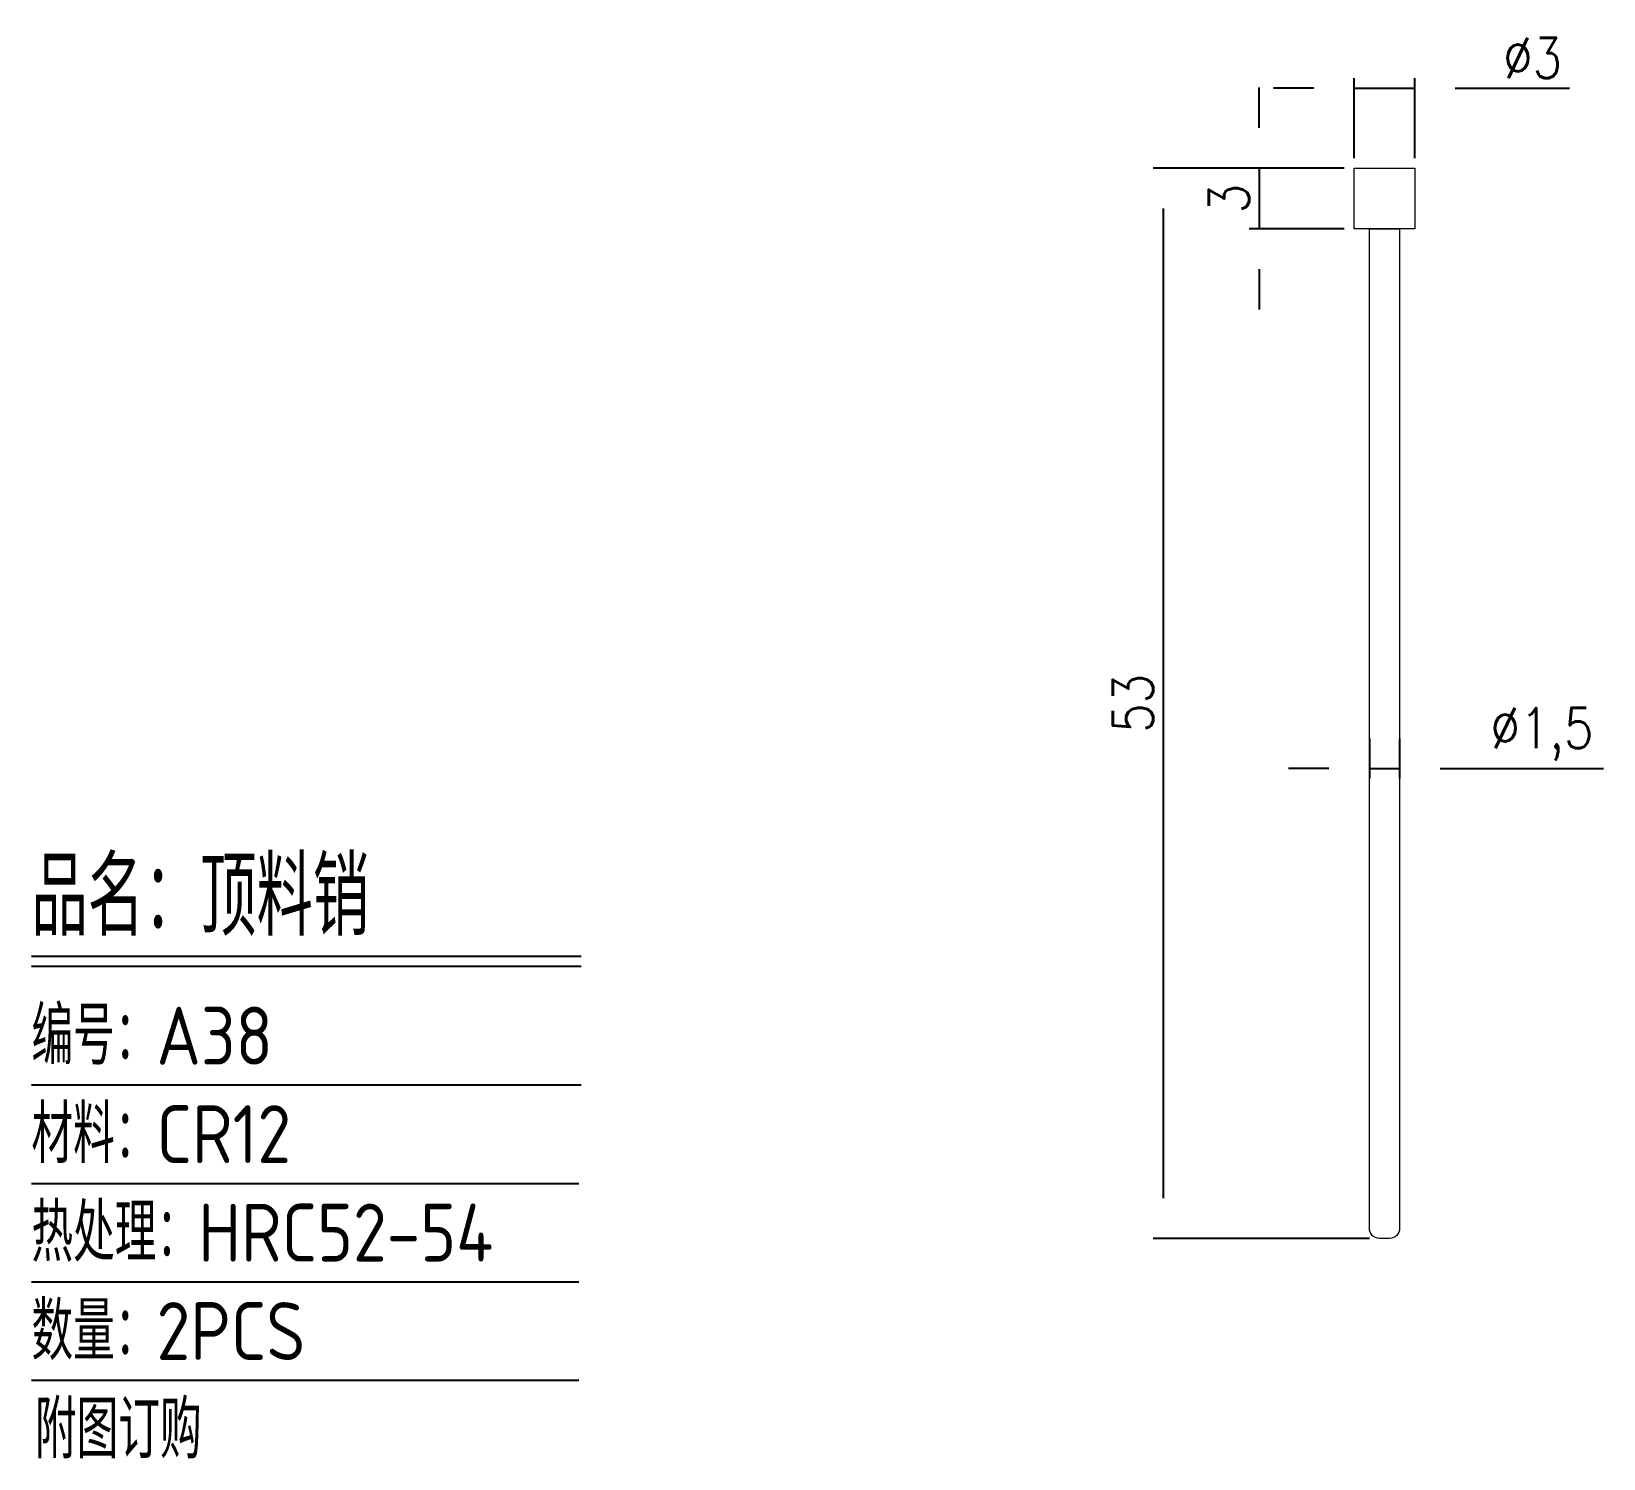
# Model space of a CAD drawing. Header units: millimetres. Extents: x 3955.7 to 4033.5, y -3405.4 to -3334.7.
import ezdxf

# ---------------------------------------------------------------- set-up
doc = ezdxf.new("R2010")
doc.units = ezdxf.units.MM
doc.layers.add('DIM', color=4, linetype='Continuous')
doc.layers.add('PUNCH', color=2, linetype='Continuous')
doc.styles.add('gbenor', font='gbenor.shx', dxfattribs={"bigfont": 'gbcbig.shx'})
doc.styles.get("Standard").update_dxf_attribs({"font": 'txt.shx', "width": 0.85, "bigfont": 'ctxt.shx'})
doc.dimstyles.new('T-2-WX', dxfattribs={"dimtxt": 2, "dimasz": 2, "dimexe": 0.5, "dimexo": 0.5, "dimgap": 0.5, "dimtad": 1, "dimtxsty": 'Standard', "dimblk": 'OPEN30', "dimcen": 0, "dimazin": 3, "dimtfac": 1, "dimtmove": 0, "dimatfit": 3, "dimldrblk": 'OPEN30', "dimlwd": -1, "dimlwe": -1})

# ---------------------------------------------------------------- blocks, each defined once
blk = doc.blocks.new('*D7579')
at = {"layer": 'Defpoints', "color": 0}
for p in [(4021.168, -3341.477), (4011.712, -3394.477), (4022.418, -3394.477)]:
    blk.add_point(p, dxfattribs=at)
at = {"layer": 'DIM', "color": 0}
for p, q in [((4020.668, -3341.477), (4011.212, -3341.477)), ((4011.712, -3343.477), (4011.712, -3392.477)), ((4021.918, -3394.477), (4011.212, -3394.477))]:
    blk.add_line(p, q, dxfattribs=at)
at = {"layer": 'DIM', "color": 0, "insert": (4010.212, -3367.977), "char_height": 2, "attachment_point": 5, "rotation": 90}
blk.add_mtext('53', dxfattribs=at)
blk = doc.blocks.new('_Open30')
blk = doc.blocks.new('*D7580')
at = {"layer": 'Defpoints', "color": 0}
for p in [(4024.168, -3337.515), (4021.168, -3341.477), (4024.168, -3341.477)]:
    blk.add_point(p, dxfattribs=at)
at = {"layer": 'DIM', "color": 0}
for p, q in [((4021.168, -3340.977), (4021.168, -3337.015)), ((4024.168, -3340.977), (4024.168, -3337.015)), ((4019.168, -3337.515), (4017.168, -3337.515)), ((4021.168, -3337.515), (4024.168, -3337.515)), ((4026.168, -3337.515), (4031.839, -3337.515))]:
    blk.add_line(p, q, dxfattribs=at)
at = {"layer": 'DIM', "color": 0, "insert": (4030.004, -3336.015), "char_height": 2, "attachment_point": 5}
blk.add_mtext('%%c3', dxfattribs=at)
blk = doc.blocks.new('*D7581')
at = {"layer": 'Defpoints', "color": 0}
for p in [(4021.168, -3341.477), (4016.46, -3344.477), (4021.168, -3344.477)]:
    blk.add_point(p, dxfattribs=at)
at = {"layer": 'DIM', "color": 0}
for p, q in [((4016.46, -3339.477), (4016.46, -3337.477)), ((4020.668, -3341.477), (4015.96, -3341.477)), ((4016.46, -3341.477), (4016.46, -3344.477)), ((4020.668, -3344.477), (4015.96, -3344.477)), ((4016.46, -3346.477), (4016.46, -3348.477))]:
    blk.add_line(p, q, dxfattribs=at)
at = {"layer": 'DIM', "color": 0, "insert": (4014.96, -3342.977), "char_height": 2, "attachment_point": 5, "rotation": 90}
blk.add_mtext('3', dxfattribs=at)
blk = doc.blocks.new('*D7582')
at = {"layer": 'Defpoints', "color": 0}
for p in [(4021.918, -3369.227), (4023.418, -3369.227), (4023.418, -3371.199)]:
    blk.add_point(p, dxfattribs=at)
at = {"layer": 'DIM', "color": 0}
for p, q in [((4021.918, -3369.727), (4021.918, -3371.699)), ((4023.418, -3369.727), (4023.418, -3371.699)), ((4019.918, -3371.199), (4017.918, -3371.199)), ((4021.918, -3371.199), (4023.418, -3371.199)), ((4025.418, -3371.199), (4033.518, -3371.199))]:
    blk.add_line(p, q, dxfattribs=at)
at = {"layer": 'DIM', "color": 0, "insert": (4030.468, -3369.509), "char_height": 2, "attachment_point": 5}
blk.add_mtext('%%c1,5', dxfattribs=at)

msp = doc.modelspace()

# ---------------------------------------------------------------- linework, layer by layer
at = {"layer": 'DIM', "color": 4, "linetype": 'Continuous', "lineweight": 25}
for p, q in [((3955.651, -3380.495), (3982.887, -3380.495)), ((3955.651, -3380.997), (3982.887, -3380.997)), ((3955.651, -3386.877), (3982.887, -3386.877)), ((3955.651, -3391.753), (3982.768, -3391.753)), ((3955.651, -3396.629), (3982.768, -3396.629)), ((3955.651, -3401.505), (3982.768, -3401.505))]:
    msp.add_line(p, q, dxfattribs=at)
at = {"layer": 'PUNCH', "linetype": 'Continuous', "lineweight": 15}
msp.add_lwpolyline([(4021.168, -3344.477), (4021.168, -3341.477), (4024.168, -3341.477), (4024.168, -3344.477)], close=True, dxfattribs=at)
msp.add_lwpolyline([(4021.918, -3393.977), (4021.918, -3344.477), (4023.418, -3344.477), (4023.418, -3393.977, -0.414214), (4022.918, -3394.477), (4022.418, -3394.477, -0.414214)], format="xyb", close=True, dxfattribs=at)

# ---------------------------------------------------------------- texts
at = {"layer": 'DIM', "color": 3, "linetype": 'Continuous', "lineweight": 25, "style": 'gbenor'}
for s, height, p in [('品名：顶料销', 3.8721, (3955.651, -3379.491)), ('编号：A38', 2.8682, (3955.651, -3385.873)), ('材料：CR12', 2.8682, (3955.651, -3390.749)), ('热处理：HRC52-54', 2.86825, (3955.651, -3395.625)), ('数量：2PCS', 2.8682, (3955.651, -3400.501)), ('附图订购', 2.8682, (3955.826, -3405.377))]:
    msp.add_text(s, height=height, dxfattribs=at).set_placement(p)

# ---------------------------------------------------------------- dimensions: what is measured, and where the dimension line sits
at = {"layer": 'DIM'}
for base, p1, p2, picture, middle in [((4024.168, -3337.515), (4021.168, -3341.477), (4024.168, -3341.477), '*D7580', (4030.004, -3336.015)), ((4023.418, -3371.199), (4021.918, -3369.227), (4023.418, -3369.227), '*D7582', (4030.468, -3369.509))]:
    dim = msp.add_linear_dim(base=base, p1=p1, p2=p2, text='%%c<>', dimstyle='T-2-WX', dxfattribs=at)
    dim.commit()
    dim.dimension.update_dxf_attribs({"geometry": picture, "text_midpoint": middle})
for base, p2, picture, middle in [((4016.46, -3344.477), (4021.168, -3344.477), '*D7581', (4014.96, -3342.977)), ((4011.712, -3394.477), (4022.418, -3394.477), '*D7579', (4010.212, -3367.977))]:
    dim = msp.add_linear_dim(base=base, p1=(4021.168, -3341.477), p2=p2, angle=90, dimstyle='T-2-WX', dxfattribs=at)
    dim.commit()
    dim.dimension.update_dxf_attribs({"geometry": picture, "text_midpoint": middle})

doc.saveas('drawing.dxf')
